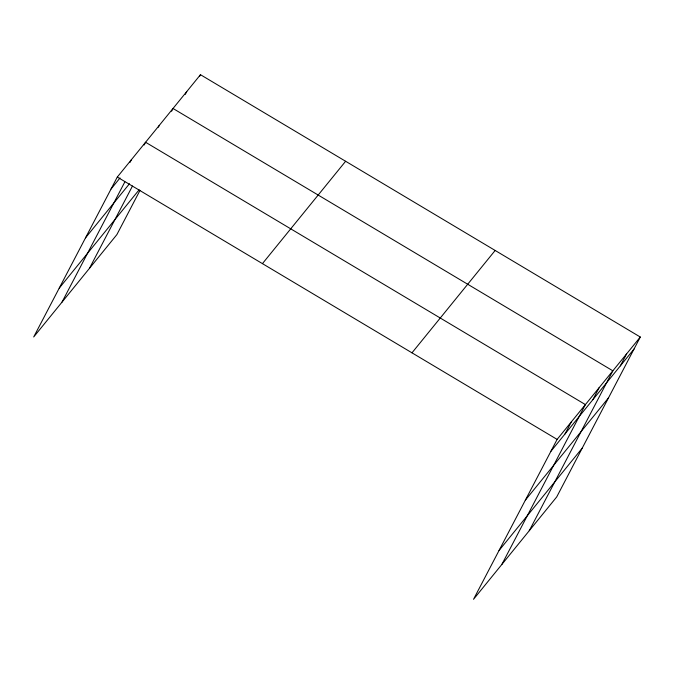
<?xml version="1.0" encoding="UTF-8"?>
<svg xmlns="http://www.w3.org/2000/svg" width="674" height="674" viewBox="0 0 674 674"><rect width="100%" height="100%" fill="white"/><g stroke="black" fill="none" stroke-linecap="round" stroke-linejoin="round"><path stroke-width="1.01" d="M640.3 337.034L557.12 439.397L473.527 599.304L556.707 496.94L640.3 337.034L200.473 74.696L117.293 177.06L33.7 336.966L116.88 234.603L139.99 190.388M129.989 162.426L131.438 159.662M61.983 302.163L124.867 181.862M144.135 145.02L145.576 142.256L585.403 404.594L501.81 564.5M158.339 127.209L159.3 125.364M89.431 268.378L132.475 186.032M171.584 111.244L173.024 108.48L612.851 370.818L529.259 530.716M185.308 94.352L186.749 91.588M199.512 76.541L200.473 74.696M565.006 433.972L571.266 422M592.867 399.682L599.127 387.702M620.316 365.898L626.576 353.926M111.033 189.032L120.031 177.961M85.514 237.855L129.475 183.749M59.219 288.152L139.13 189.807M262.439 263.635L345.619 161.271M411.983 352.831L495.154 250.467M550.86 451.369L634.04 349.006M525.341 500.192L608.521 397.829M499.046 550.49L582.226 448.126M117.293 177.06L557.12 439.397"/></g></svg>
